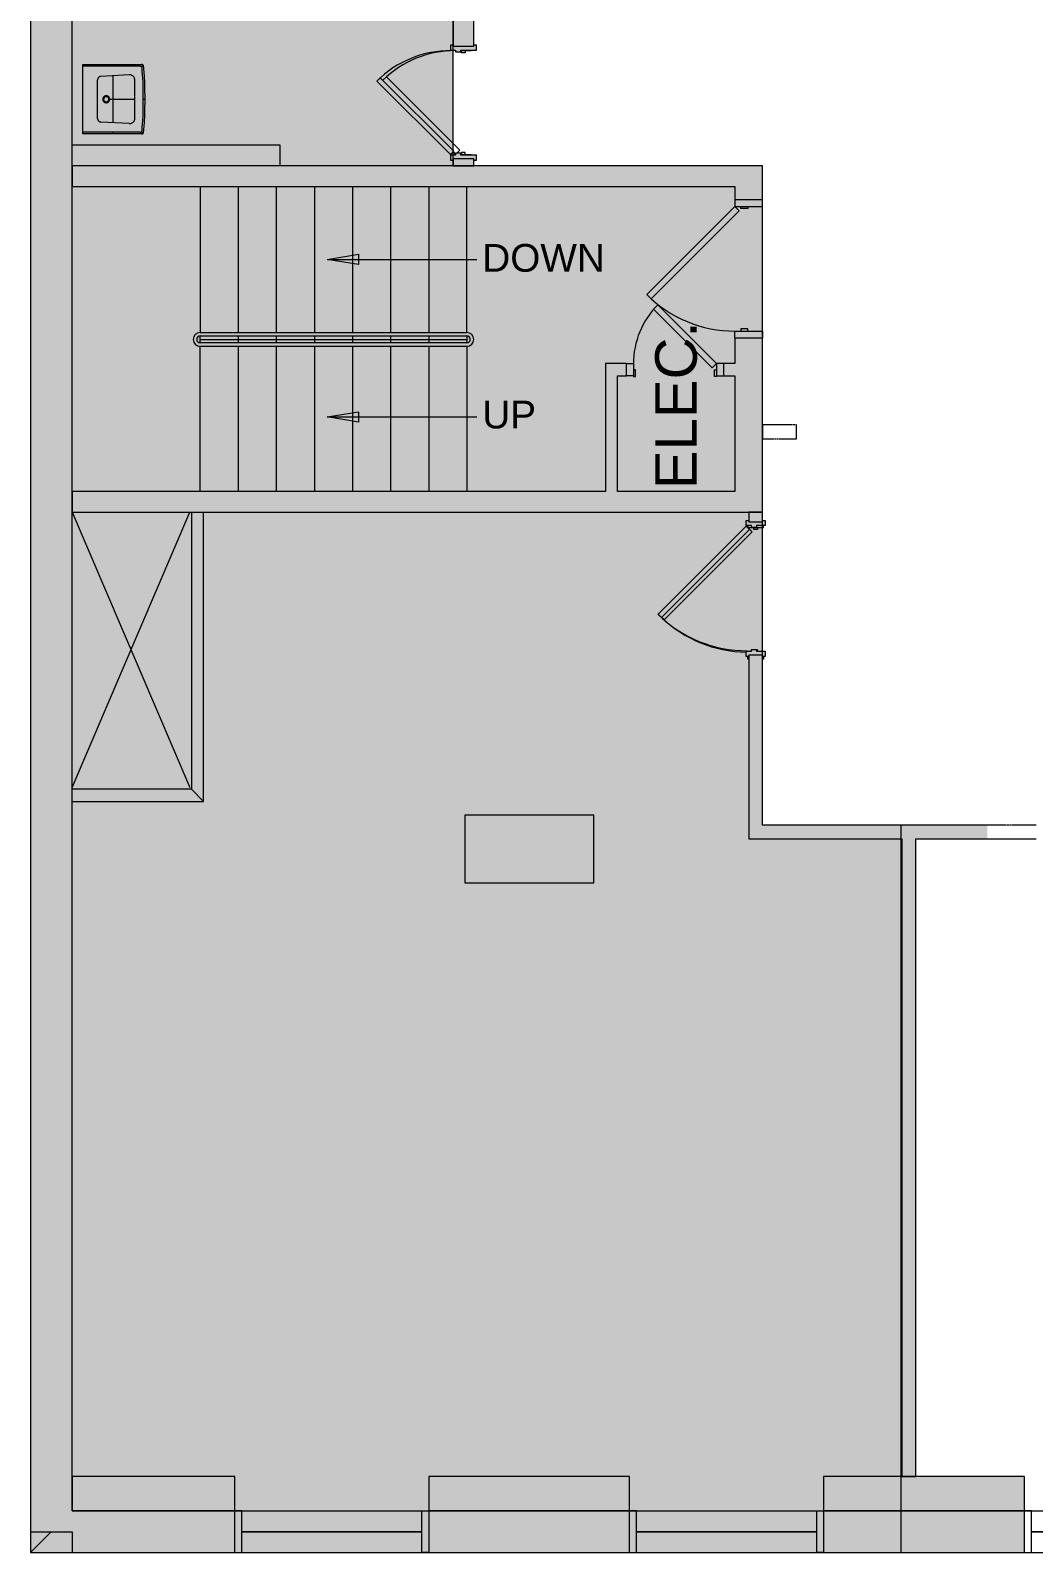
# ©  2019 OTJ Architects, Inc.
# Model space of a CAD drawing. Header units: inches. Extents: x 624 to 3032, y -334 to 1354.
# Drawn here: x 1495.3 to 1784.9, y 72 to 511.3 of the extents above; entities that cross this region are included whole.
import ezdxf

# ---------------------------------------------------------------- set-up
doc = ezdxf.new("R2010")
doc.units = ezdxf.units.IN
doc.header["$MEASUREMENT"] = 0
doc.linetypes.add('Demolished', pattern=[0.1875, 0.125, -0.0625])
for name, color, linetype, lineweight in [('1600 K ST 6th Floor-Clean-REVISED_dwg', 8, 'Continuous', 9), ('A-Anno-Bldg', 7, 'Continuous', 9), ('A-COLS', 52, 'Continuous', 13), ('A-DETL', 90, 'Continuous', 9), ('A-DETL-GENF', 92, 'Continuous', 9), ('A-DOOR', 31, 'Continuous', 13), ('A-Door-Exst', 7, 'Continuous', 9), ('A-Glaz-Exst', 7, 'Continuous', 9), ('A-WALL', 113, 'Continuous', 13), ('A-Wall-Exst', 7, 'Continuous', 9), ('A-WALL-PATT', 111, 'Continuous', 13), ('I-WALL', 2, 'Continuous', 13), ('XAR$0$AFLEV', 7, 'Continuous', 9), ('XAR$0$AFLST', 7, 'Continuous', 9), ('XAR$0$AWA', 7, 'Continuous', 9), ('XAR$0$PFI', 7, 'Continuous', 9)]:
    doc.layers.add(name, color=color, linetype=linetype, lineweight=lineweight)
doc.styles.add('Swis721 Lt BT', font='swissl.ttf', dxfattribs={"height": 12})
doc.styles.add('Swis721 Lt BT_1', font='swissl.ttf', dxfattribs={"height": 8})

# ---------------------------------------------------------------- blocks, each defined once
blk = doc.blocks.new('Walls 1 - Walls 1-7029748-Level XX  DEMOLITION')
at = {"layer": 'A-WALL', "lineweight": 9}
h = blk.add_hatch(color=7, dxfattribs=at)
h.paths.add_polyline_path([(12, 372.3), (211.4, 372.3), (211.4, 422.55), (203.4, 422.55), (203.4, 415.17), (200.09, 415.17), (200.09, 411.67), (203.4, 411.67), (203.4, 378.3), (169.5, 378.3), (169.5, 411.67), (172.09, 411.67), (172.09, 415.17), (166, 415.17), (166, 378.3), (12, 378.3)], flags=0)
h.paths.add_polyline_path([(203.4, 462.55), (211.4, 462.55), (211.4, 472.3), (12, 472.3), (12, 466.3), (203.4, 466.3)], flags=0)
h.paths.add_polyline_path([(122, 520.87), (122, 537.12), (114.5, 537.12), (114.5, 642.5), (203, 642.5), (203, 650.5), (114.5, 650.5), (114.5, 754.28), (166, 754.28), (166, 771.47), (126.5, 771.47), (126.5, 793), (134.03, 793), (134.03, 799), (126.5, 799), (126.5, 809.22), (120.5, 809.22), (120.5, 771.47), (104, 771.47), (104, 754.28), (108.5, 754.28), (108.5, 660.11), (12, 660.11), (12, 656.22), (108.5, 656.22), (108.5, 632.62), (12, 632.62), (12, 628.62), (108.5, 628.62), (108.5, 537.12), (103.5, 537.12), (103.5, 520.87), (114.5, 520.87)], flags=0)
h.paths.add_polyline_path([(211, 612.5), (211, 680.5), (203, 642.5)], flags=0)
h.paths.add_polyline_path([(286.1, 902.85), (286.1, 903.1), (289.6, 907.1), (285.75, 907.1), (286.08, 903.1), (285.75, 903.1), (285.75, 902.85)], flags=0)
h.paths.add_polyline_path([(173.99, 903.1), (203.4, 903.1), (203.4, 907.1), (173.5, 907.1), (173.5, 939.5), (203.4, 939.5), (203.4, 938.21), (209.4, 938.21), (209.4, 945.5), (144, 945.5), (144, 939.5), (169.5, 939.5), (169.5, 903.1), (173.5, 903.1)], flags=0)
h.paths.add_polyline_path([(209.4, 907.1), (209.4, 908.21), (203.4, 908.21), (203.4, 907.1)], flags=0)
h.paths.add_polyline_path([(114, 939.5), (114, 945.5), (74.5, 945.5), (74.5, 974.75), (12, 974.75), (12, 970.75), (70.5, 970.75), (70.5, 945.5), (12, 945.5), (12, 939.5), (53.76, 939.5)], flags=0)
at = {"layer": 'A-WALL', "color": 8, "lineweight": 20}
for p, q in [((211.4, 472.3), (12, 472.3)), ((12, 472.3), (12, 466.3)), ((211.4, 462.55), (211.4, 472.3)), ((12, 466.3), (203.4, 466.3)), ((203.4, 466.3), (203.4, 462.55)), ((203.4, 462.55), (211.4, 462.55)), ((211.4, 422.55), (203.4, 422.55)), ((203.4, 422.55), (203.4, 415.17)), ((211.4, 395.82), (211.4, 422.55)), ((172.09, 415.17), (166, 415.17)), ((166, 415.17), (166, 378.3)), ((172.09, 411.67), (172.09, 415.17)), ((203.4, 415.17), (200.09, 415.17)), ((200.09, 415.17), (200.09, 411.67)), ((169.5, 378.3), (169.5, 411.67)), ((169.5, 411.67), (172.09, 411.67)), ((200.09, 411.67), (203.4, 411.67)), ((203.4, 411.67), (203.4, 395.5)), ((203.4, 395.5), (203.4, 378.3)), ((211.4, 372.3), (211.4, 395.82)), ((166, 378.3), (12, 378.3)), ((12, 378.3), (12, 372.3)), ((203.4, 378.3), (169.5, 378.3)), ((12, 372.3), (211.4, 372.3))]:
    blk.add_line(p, q, dxfattribs=at)
blk = doc.blocks.new('Door - Single - Solid Door 2_ 6_-7558710-Level XX  DEMOLITION')
at = {"layer": 'A-DOOR'}
h = blk.add_hatch(color=250, dxfattribs=at)
h.paths.add_polyline_path([(-12.63, -2.91), (-12.63, -3.66), (-11.13, -3.66), (-11.13, 0.84), (-10.63, 0.84), (-10.63, 2.34), (-11.13, 2.34), (-11.13, 3.84), (-12.63, 3.84), (-12.63, 3.09), (-12.26, 3.09), (-12.26, -2.91)], flags=0)
h.paths.add_polyline_path([(18.62, 2.34), (18.62, 0.84), (19.12, 0.84), (19.12, -3.66), (20.62, -3.66), (20.62, -2.91), (20.24, -2.91), (20.24, 3.09), (20.62, 3.09), (20.62, 3.84), (19.12, 3.84), (19.12, 2.34)], flags=0)
at = {"layer": 'A-DOOR', "color": 8, "lineweight": 20}
for p, q in [((-11.01, 3.84), (10.21, 25.05)), ((11.18, 24.08), (-10.03, 2.87)), ((10.21, 25.05), (11.18, 24.08)), ((-12.63, 3.84), (-12.63, 3.09)), ((-11.13, 3.84), (-12.63, 3.84)), ((-11.13, 2.34), (-11.13, 3.84)), ((-10.63, 2.34), (-11.13, 2.34)), ((-11.13, -3.66), (-11.13, 0.84)), ((-11.13, 0.84), (-10.63, 0.84)), ((-10.03, 2.87), (-11.01, 3.84)), ((-10.63, 0.84), (-10.63, 2.34)), ((19.12, 2.34), (18.62, 2.34)), ((18.62, 2.34), (18.62, 0.84)), ((18.62, 0.84), (19.12, 0.84)), ((20.62, 3.84), (19.12, 3.84)), ((19.12, 3.84), (19.12, 2.34)), ((19.12, 0.84), (19.12, -3.66)), ((20.62, 3.09), (20.62, 3.84)), ((-12.63, -2.91), (-12.63, -3.66)), ((-12.63, -3.66), (-11.13, -3.66)), ((19.12, -3.66), (20.62, -3.66)), ((20.62, -3.66), (20.62, -2.91))]:
    blk.add_line(p, q, dxfattribs=at)
at = {"layer": 'A-DOOR', "lineweight": 9}
blk.add_arc((-11.01, 3.84), 30, 359.5, 45, dxfattribs=at)
blk = doc.blocks.new('existing columns - existing columns-7228682-Level XX  DEMOLITION')
at = {"layer": 'A-COLS', "lineweight": 9}
h = blk.add_hatch(color=7, dxfattribs=at)
h.paths.add_polyline_path([(359.5, 264.85), (384.5, 264.85), (384.5, 284.85), (359.5, 284.85), (359.5, 267.05)], flags=0)
h.paths.add_polyline_path([(605.9, 265.1), (614.75, 265.1), (614.75, 284.6), (585.25, 284.6), (585.25, 265.1), (601.9, 265.1)], flags=0)
h.paths.add_polyline_path([(1273.33, 265.1), (1296.58, 265.1), (1296.58, 284.6), (1273.33, 284.6)], flags=0)
h.paths.add_polyline_path([(162.62, 265.35), (162.62, 284.85), (125.37, 284.85), (125.37, 265.35)], flags=0)
h.paths.add_polyline_path([(835.9, 265.6), (841.58, 265.6), (841.58, 284.1), (816.33, 284.1), (816.33, 265.6), (831.9, 265.6)], flags=0)
h.paths.add_polyline_path([(1043.14, 265.6), (1070.77, 265.6), (1070.77, 284.1), (1043.14, 284.1)], flags=0)
h.paths.add_polyline_path([(1274.69, 517.56), (1297.94, 517.56), (1297.94, 540.06), (1274.69, 540.06)], flags=0)
h.paths.add_polyline_path([(1070.77, 518.87), (1070.77, 538.75), (1043.14, 538.75), (1043.14, 518.87)], flags=0)
h.paths.add_polyline_path([(841.58, 520.1), (841.58, 538.22), (838.08, 534.72), (838.08, 538.22), (816.33, 538.22), (816.33, 520.1), (838.08, 520.1)], flags=0)
h.paths.add_polyline_path([(604.17, 520.1), (615, 520.1), (615, 539.97), (585, 539.97), (585, 520.1)], flags=0)
h.paths.add_polyline_path([(365.37, 522.37), (396.25, 522.37), (396.25, 540.6), (365.37, 540.6), (365.37, 524.1)], flags=0)
h.paths.add_polyline_path([(369, 759.02), (395, 759.02), (395, 770.52), (369, 770.52)], flags=0)
at = {"layer": 'A-COLS', "color": 8, "lineweight": 20}
for p, q in [((162.62, 284.85), (125.37, 284.85)), ((125.37, 284.85), (125.37, 265.35)), ((162.62, 265.35), (162.62, 284.85)), ((125.37, 265.35), (162.62, 265.35))]:
    blk.add_line(p, q, dxfattribs=at)
blk = doc.blocks.new('perimeter columns - perimeter columns-7228800-Level XX  DEMOLITION')
at = {"layer": 'A-COLS', "lineweight": 9}
h = blk.add_hatch(color=7, dxfattribs=at)
h.paths.add_polyline_path([(12, 84), (59, 84), (59, 94), (12, 94)], flags=0)
h.paths.add_polyline_path([(173, 84), (173, 94), (115, 94), (115, 84)], flags=0)
h.paths.add_polyline_path([(229, 84), (287, 84), (287, 94), (229, 94)], flags=0)
h.paths.add_polyline_path([(457, 84), (515, 84), (515, 94), (457, 94)], flags=0)
h.paths.add_polyline_path([(343, 84), (401, 84), (401, 94), (343, 94)], flags=0)
h.paths.add_polyline_path([(819.95, 84), (838.95, 84), (838.95, 94), (819.95, 94)], flags=0)
h.paths.add_polyline_path([(685, 84), (743.95, 84), (743.95, 94), (685, 94)], flags=0)
h.paths.add_polyline_path([(605.9, 84), (629, 84), (629, 94), (571, 94), (571, 84), (601.9, 84)], flags=0)
h.paths.add_polyline_path([(1079.95, 84), (1079.95, 94), (1056.95, 94), (1056.95, 84)], flags=0)
h.paths.add_polyline_path([(1159.95, 84), (1184.95, 84), (1184.95, 94), (1159.95, 94)], flags=0)
h.paths.add_polyline_path([(931.95, 84), (953.95, 84), (953.95, 94), (931.95, 94)], flags=0)
h.paths.add_polyline_path([(1390.51, 84), (1421.51, 84), (1426.24, 85.3), (1422.09, 94), (1390.51, 94)], flags=0)
h.paths.add_polyline_path([(1287.95, 84), (1305.95, 84), (1305.95, 94), (1287.95, 94)], flags=0)
h.paths.add_polyline_path([(1523.01, 178.61), (1524.2, 182.34), (1524.2, 206.47), (1515.95, 206.47), (1515.95, 182.29), (1519.44, 180.47)], flags=0)
h.paths.add_polyline_path([(1524.2, 318.22), (1524.2, 348.22), (1515.95, 348.22), (1515.95, 318.22)], flags=0)
h.paths.add_polyline_path([(1524.2, 436.04), (1524.2, 456.04), (1515.95, 456.04), (1515.95, 436.04)], flags=0)
h.paths.add_polyline_path([(1524.2, 551.04), (1524.2, 569.54), (1515.95, 569.54), (1515.95, 551.04)], flags=0)
h.paths.add_polyline_path([(1515.95, 680.5), (1524.2, 680.5), (1524.2, 704.5), (1515.95, 704.5)], flags=0)
h.paths.add_polyline_path([(547.9, 696.5), (574.9, 696.5), (574.9, 704.5), (560.9, 704.5), (560.9, 769.75), (547.9, 769.75), (547.9, 710.5)], flags=0)
h.paths.add_polyline_path([(815.2, 696.5), (833.7, 696.5), (833.7, 704.5), (815.2, 704.5)], flags=0)
h.paths.add_polyline_path([(952.2, 696.5), (952.2, 704.5), (932.2, 704.5), (932.2, 696.5)], flags=0)
h.paths.add_polyline_path([(739.8, 696.5), (739.8, 704.5), (722.81, 704.5), (722.81, 696.5)], flags=0)
h.paths.add_polyline_path([(1301.45, 696.5), (1301.45, 704.5), (1270.45, 704.5), (1270.45, 696.5), (1297.94, 696.5)], flags=0)
h.paths.add_polyline_path([(1182.95, 696.5), (1182.95, 704.5), (1159.7, 704.5), (1159.7, 696.5)], flags=0)
h.paths.add_polyline_path([(1385.45, 696.5), (1410.45, 696.5), (1410.45, 704.5), (1385.45, 704.5)], flags=0)
h.paths.add_polyline_path([(1075.7, 696.5), (1075.7, 704.5), (1049.7, 704.5), (1049.7, 696.5)], flags=0)
at = {"layer": 'A-COLS', "color": 8, "lineweight": 20}
for p, q in [((12, 94), (12, 84)), ((59, 94), (12, 94)), ((59, 84), (59, 94)), ((115, 94), (115, 84)), ((173, 94), (115, 94)), ((173, 84), (173, 94)), ((229, 94), (229, 84)), ((287, 94), (229, 94)), ((287, 84), (287, 94)), ((12, 84), (59, 84)), ((115, 84), (173, 84)), ((229, 84), (287, 84))]:
    blk.add_line(p, q, dxfattribs=at)
blk = doc.blocks.new('Door - Single - Solid Door-V1-Level XX  DEMOLITION')
at = {"layer": 'A-DOOR'}
h = blk.add_hatch(color=250, dxfattribs=at)
h.paths.add_polyline_path([(23.62, -2.34), (23.62, -2.09), (23.24, -2.09), (23.24, 1.91), (23.62, 1.91), (23.62, 2.66), (22.12, 2.66), (22.12, 0.16), (21.62, 0.16), (21.62, -1.34), (22.12, -1.34), (22.12, -2.84), (23.62, -2.84)], flags=0)
h.paths.add_polyline_path([(-13.63, 0.16), (-14.13, 0.16), (-14.13, 2.66), (-15.63, 2.66), (-15.63, 1.91), (-15.26, 1.91), (-15.26, -2.09), (-15.63, -2.09), (-15.63, -2.84), (-14.13, -2.84), (-14.13, -1.34), (-13.63, -1.34)], flags=0)
at = {"layer": 'A-DOOR', "color": 8, "lineweight": 20}
for p, q in [((-15.63, 2.66), (-14.13, 2.66)), ((-15.63, 1.91), (-15.63, 2.66)), ((-14.13, 2.66), (-14.13, 0.16)), ((-14.13, 0.16), (-13.63, 0.16)), ((-13.63, 0.16), (-13.63, -1.34)), ((21.62, 0.16), (22.12, 0.16)), ((21.62, -1.34), (21.62, 0.16)), ((22.12, 2.66), (23.62, 2.66)), ((22.12, 0.16), (22.12, 2.66)), ((23.62, 2.66), (23.62, 1.91)), ((-15.63, -2.84), (-15.63, -2.09)), ((-14.13, -2.84), (-15.63, -2.84)), ((-14.13, -1.34), (-14.13, -2.84)), ((-13.63, -1.34), (-14.13, -1.34)), ((-13.03, -1.87), (-14.01, -2.84)), ((-14.01, -2.84), (11.45, -28.29)), ((12.42, -27.32), (-13.03, -1.87)), ((22.12, -1.34), (21.62, -1.34)), ((22.12, -2.84), (22.12, -1.34)), ((23.62, -2.84), (22.12, -2.84)), ((23.62, -2.09), (23.62, -2.84)), ((11.45, -28.29), (12.42, -27.32))]:
    blk.add_line(p, q, dxfattribs=at)
at = {"layer": 'A-DOOR', "lineweight": 9}
blk.add_arc((-14.01, -2.84), 36, 315, 0.5, dxfattribs=at)
blk = doc.blocks.new('1600 K ST 6th Floor-Clean-REVISED_dwg-7023626-Level XX  DEMOLITION')
at = {"lineweight": 9}
for points in [[(94.68, 443.74), (85.68, 445.24), (94.68, 446.74)], [(94.68, 398.3), (85.68, 399.8), (94.68, 401.3)], [(35.9, 288.8), (50, 288.8), (50, 372.3), (46.5, 372.3), (46.5, 292.3), (12, 292.3), (12, 288.8)]]:
    blk.add_hatch(color=256, dxfattribs=at).paths.add_polyline_path(points, flags=0)
for p, q in [((85.68, 445.24), (94.68, 446.74)), ((85.68, 445.24), (128.84, 445.24)), ((94.68, 443.74), (85.68, 445.24)), ((94.68, 446.74), (94.68, 443.74)), ((85.68, 399.8), (94.68, 401.3)), ((94.68, 401.3), (94.68, 398.3)), ((85.68, 399.8), (128.84, 399.8)), ((94.68, 398.3), (85.68, 399.8))]:
    blk.add_line(p, q, dxfattribs=at)
at = {"layer": 'A-Door-Exst'}
for p, q in [((124.25, 505.53), (127.25, 505.53)), ((127.25, 505.53), (127.25, 505.64)), ((122, 476.27), (122.75, 475.53)), ((124.25, 475.53), (127.25, 475.53)), ((127.25, 475.53), (127.25, 475.39)), ((211.4, 460.55), (211.4, 462.55)), ((211.4, 424.55), (211.4, 422.55)), ((174.09, 411.67), (172.09, 411.67)), ((198.09, 411.67), (200.09, 411.67)), ((207.1, 367.85), (207.15, 367.9)), ((211.65, 367.9), (211.65, 368.42))]:
    blk.add_line(p, q, dxfattribs=at)
at = {"layer": 'A-Door-Exst', "flags": 128}
for points in [[(125.5, 505.53), (125.5, 504.9), (124.5, 504.9), (124.5, 505.53)], [(125.5, 475.53), (125.5, 476.15), (124.5, 476.15), (124.5, 475.53)], [(203.4, 460.55), (204.64, 459.31), (179.18, 433.86), (177.94, 435.09)], [(207.15, 460.55), (207.15, 459.92), (205.15, 459.92), (205.15, 460.55)], [(198.09, 415.17), (196.86, 413.94), (179.88, 430.91), (181.12, 432.15)], [(207.15, 424.55), (207.15, 425.17), (205.15, 425.17), (205.15, 424.55)], [(174.09, 411.42), (174.72, 411.42), (174.72, 413.42), (174.09, 413.42)], [(198.09, 411.42), (197.47, 411.42), (197.47, 413.42), (198.09, 413.42)], [(209.9, 367.9), (209.9, 367.27), (208.9, 367.27), (208.9, 367.9)]]:
    blk.add_lwpolyline(points, close=True, dxfattribs=at)
for points in [[(123.12, 475.89), (123.99, 476.77), (102.77, 497.98), (101.75, 496.96)], [(203.4, 462.55), (203.4, 460.55), (211.4, 460.55)], [(203.4, 422.55), (203.4, 424.55), (211.4, 424.55)], [(172.09, 415.17), (174.09, 415.17), (174.09, 411.67)], [(200.09, 415.17), (198.09, 415.17), (198.09, 411.67)], [(207.15, 367.9), (208.39, 366.66), (182.93, 341.2), (182.21, 341.92)], [(207.15, 368.42), (207.15, 367.9), (211.65, 367.9)], [(207.4, 329.9), (207.15, 329.9), (207.15, 330.67)], [(209.9, 332.17), (209.9, 332.52), (209.65, 332.52)], [(211.65, 330.67), (211.65, 329.9), (211.4, 329.9)]]:
    blk.add_lwpolyline(points, dxfattribs=at)
at = {"layer": 'A-Door-Exst'}
for centre, radius, start, end in [((122.75, 475.53), 30, 90, 134.4106), ((203.4, 460.55), 36, 225, 270), ((198.09, 415.17), 24, 135, 180), ((207.15, 367.9), 36, 226.1741, 269.2019)]:
    blk.add_arc(centre, radius, start, end, dxfattribs=at)
at = {"layer": 'A-Glaz-Exst'}
for p, q in [((61, 84), (59, 84)), ((59, 84), (115, 84)), ((113, 84), (115, 84)), ((175, 84), (173, 84)), ((173, 84), (229, 84)), ((227, 84), (229, 84)), ((289, 84), (287, 84)), ((287, 84), (343, 84)), ((59, 72), (115, 72)), ((173, 72), (229, 72)), ((287, 72), (343, 72))]:
    blk.add_line(p, q, dxfattribs=at)
at = {"layer": 'A-Glaz-Exst', "flags": 128}
for points in [[(59, 72), (61, 72), (61, 84)], [(115, 72), (113, 72), (113, 84)], [(173, 72), (175, 72), (175, 84)], [(229, 72), (227, 72), (227, 84)], [(287, 72), (289, 72), (289, 84)], [(61, 78), (61, 78), (113, 78), (113, 78), (61, 78), (61, 78), (113, 78)], [(175, 78), (175, 78), (227, 78)], [(227, 78), (175, 78), (175, 78), (227, 78)], [(341, 78), (341, 78), (289, 78), (289, 78), (341, 78), (341, 78), (289, 78)]]:
    blk.add_lwpolyline(points, dxfattribs=at)
at = {"layer": 'A-Wall-Exst'}
for p, q in [((50, 288.8), (50, 372.3)), ((12, 288.8), (50, 288.8))]:
    blk.add_line(p, q, dxfattribs=at)
at = {"layer": 'A-Wall-Exst', "flags": 128}
for points in [[(46.5, 372.3), (46.5, 292.3), (12, 292.3)], [(0, 78), (0, 72), (12, 72)]]:
    blk.add_lwpolyline(points, dxfattribs=at)
at = {"layer": 'A-WALL-PATT', "color": 7, "lineweight": 9, "flags": 128}
for points in [[(50, 288.8), (46.5, 292.3)], [(6, 78), (0, 72)]]:
    blk.add_lwpolyline(points, close=True, dxfattribs=at)
at = {"layer": 'XAR$0$AFLEV'}
for p, q in [((12, 292.8), (46, 372.3)), ((12, 372.3), (46, 292.8))]:
    blk.add_line(p, q, dxfattribs=at)
at = {"layer": 'XAR$0$AFLST'}
for p, q in [((59.99, 466.05), (59.99, 424.17)), ((70.99, 466.05), (70.99, 424.17)), ((81.99, 466.05), (81.99, 424.17)), ((92.99, 466.05), (92.99, 424.17)), ((103.99, 466.05), (103.99, 424.17)), ((114.99, 466.05), (114.99, 424.17)), ((48.99, 422.17), (125.99, 422.17)), ((59.99, 423.17), (59.99, 421.17)), ((70.99, 423.17), (70.99, 421.17)), ((81.99, 423.17), (81.99, 421.17)), ((92.99, 423.17), (92.99, 421.17)), ((103.99, 423.17), (103.99, 421.17)), ((114.99, 423.17), (114.99, 421.17)), ((59.99, 420.17), (59.99, 378.3)), ((70.99, 420.17), (70.99, 378.3)), ((81.99, 420.17), (81.99, 378.3)), ((92.99, 420.17), (92.99, 378.3)), ((103.99, 420.17), (103.99, 378.3)), ((114.99, 420.17), (114.99, 378.3))]:
    blk.add_line(p, q, dxfattribs=at)
at = {"layer": 'XAR$0$AFLST', "flags": 128}
for points in [[(48.99, 466.05), (48.99, 424.17), (125.99, 424.17), (125.99, 466.3)], [(48.99, 378.3), (48.99, 420.17), (125.99, 420.17), (125.99, 378.3)]]:
    blk.add_lwpolyline(points, dxfattribs=at)
blk.add_lwpolyline([(125.99, 421.17), (48.99, 421.17), (48.99, 423.17), (125.99, 423.17)], close=True, dxfattribs=at)
at = {"layer": 'XAR$0$AFLST'}
for centre, radius, start, end in [((48.99, 422.17), 2, 90, 270), ((48.99, 422.17), 1, 90, 270), ((125.99, 422.17), 2, 270, 90), ((125.99, 422.17), 1, 270, 90)]:
    blk.add_arc(centre, radius, start, end, dxfattribs=at)
at = {"layer": 'XAR$0$AWA', "flags": 128}
blk.add_lwpolyline([(12, 478.3), (72, 478.3), (72, 472.3)], dxfattribs=at)
at = {"layer": 'XAR$0$PFI'}
for p, q in [((31.72, 500.99), (15.13, 500.99)), ((23.9, 500.99), (23.9, 501.49)), ((32.51, 501.36), (32.05, 500.86)), ((19.38, 485.91), (19.38, 497.08)), ((28.54, 498.53), (20.32, 498.07)), ((23.9, 484.71), (23.9, 498.27)), ((30.13, 485.95), (30.13, 497.03)), ((32.59, 491.49), (32.59, 494.51)), ((22.88, 491.49), (30.13, 491.49)), ((28.54, 484.46), (20.32, 484.91)), ((23.9, 481.49), (23.9, 481.99)), ((32.51, 481.62), (32.05, 482.12))]:
    blk.add_line(p, q, dxfattribs=at)
at = {"layer": 'XAR$0$PFI', "flags": 128}
for points in [[(31.72, 481.99), (15.13, 481.99), (15.13, 500.99), (15.13, 501.49), (32.17, 501.49)], [(33.07, 488.31), (33.08, 491.49), (33.07, 494.68)], [(32.58, 488.47), (32.58, 491.49), (33.13, 491.49)], [(32.17, 481.49), (15.13, 481.49), (15.13, 481.99)]]:
    blk.add_lwpolyline(points, dxfattribs=at)
at = {"layer": 'XAR$0$PFI'}
for centre, radius, start, end in [((31.72, 500.42), 0.578, 75.8672, 90.0001), ((31.78, 500.67), 0.312, 56.5938, 75.8668), ((31.52, 500.28), 0.781, 47.6012, 56.5939), ((31.52, 500.28), 0.781, 38.609, 47.6017), ((32.17, 500.92), 0.578, 75.9109, 90), ((32.24, 501.17), 0.312, 56.68, 75.9106), ((31.98, 500.78), 0.783, 47.7325, 56.6803), ((31.98, 500.78), 0.783, 38.785, 47.7328), ((32.35, 501.08), 0.312, 19.5539, 38.7846), ((32.09, 500.99), 0.578, 5.4652, 19.5543), ((-97.64, 488.57), 130.9, 3.6433, 5.465), ((20.53, 497.08), 1.15, 165.5301, 180), ((20.02, 497.21), 0.631, 145.9309, 165.5297), ((20.78, 496.7), 1.54, 136.59, 145.9312), ((20.78, 496.7), 1.54, 127.2488, 136.59), ((20.23, 497.42), 0.631, 107.6497, 127.2485), ((20.38, 496.92), 1.15, 93.18, 107.6499), ((28.64, 496.76), 1.77, 81.5323, 93.1799), ((28.77, 497.66), 0.86, 64.7819, 81.5323), ((27.69, 495.36), 3.41, 58.2375, 64.7819), ((28.92, 497.34), 1.08, 46.5898, 58.2374), ((28.92, 497.34), 1.08, 34.9424, 46.59), ((27.01, 496.01), 3.41, 28.3981, 34.9424), ((29.25, 497.22), 0.86, 11.6475, 28.3979), ((28.35, 497.03), 1.77, 359.9999, 11.6475), ((31.89, 500.57), 0.312, 19.3356, 38.6086), ((31.64, 500.49), 0.578, 5.2026, 19.3356), ((-97.63, 488.72), 130.38, 3.4685, 5.2027), ((-4.08, 494.39), 36.66, 0.1978, 3.4685), ((-3.95, 494.54), 37.02, 0.2176, 3.6434), ((21.88, 491.49), 1, 140.0001, 150.0001), ((21.88, 491.49), 1, 130, 140), ((21.88, 491.49), 1, 119.9999, 129.9999), ((21.88, 491.49), 0.75, 130, 140), ((21.88, 491.49), 1, 110.0002, 120.0002), ((21.88, 491.49), 0.75, 120, 130), ((21.88, 491.49), 0.75, 109.9998, 119.9998), ((21.88, 491.49), 1, 99.9999, 110), ((21.88, 491.49), 0.75, 100.0003, 110.0003), ((21.88, 491.49), 1, 89.9999, 99.9999), ((21.88, 491.49), 0.75, 89.9999, 99.9999), ((21.88, 491.49), 1, 80.0001, 90.0001), ((21.88, 491.49), 0.75, 80.0001, 90.0001), ((21.88, 491.49), 0.75, 69.9997, 79.9997), ((21.88, 491.49), 1, 70, 80.0001), ((21.88, 491.49), 0.75, 60.0002, 70.0002), ((21.88, 491.49), 1, 59.9998, 69.9998), ((21.88, 491.49), 0.75, 50, 60), ((21.88, 491.49), 0.75, 40, 50), ((21.88, 491.49), 1, 50.0001, 60.0001), ((21.88, 491.49), 1, 40, 50), ((21.88, 491.49), 1, 29.9999, 39.9999), ((21.88, 491.49), 1, 170.0001, 180.0001), ((21.88, 491.49), 1, 179.9999, 189.9999), ((21.88, 491.49), 1, 160, 170.0001), ((21.88, 491.49), 1, 189.9999, 200), ((21.88, 491.49), 1, 149.9998, 159.9998), ((21.88, 491.49), 1, 200.0002, 210.0002), ((21.88, 491.49), 1, 209.9999, 219.9999), ((21.88, 491.49), 1, 220, 230), ((21.88, 491.49), 0.75, 170.0001, 180.0001), ((21.88, 491.49), 0.75, 179.9999, 189.9999), ((21.88, 491.49), 0.75, 159.9997, 169.9997), ((21.88, 491.49), 0.75, 190.0003, 200.0003), ((21.88, 491.49), 0.75, 150.0002, 160.0002), ((21.88, 491.49), 0.75, 199.9998, 209.9998), ((21.88, 491.49), 0.75, 140, 150), ((21.88, 491.49), 0.75, 210, 220), ((21.88, 491.49), 1, 230.0001, 240.0001), ((21.88, 491.49), 0.75, 220, 230), ((21.88, 491.49), 1, 239.9998, 249.9998), ((21.88, 491.49), 0.75, 230, 240), ((21.88, 491.49), 0.75, 240.0002, 250.0002), ((21.88, 491.49), 1, 250, 260.0001), ((21.88, 491.49), 0.75, 249.9997, 259.9997), ((21.88, 491.49), 1, 260.0001, 270.0001), ((21.88, 491.49), 0.75, 260.0001, 270.0001), ((21.88, 491.49), 0.75, 269.9999, 279.9999), ((21.88, 491.49), 1, 269.9999, 279.9999), ((21.88, 491.49), 0.75, 280.0003, 290.0003), ((21.88, 491.49), 1, 279.9999, 290), ((21.88, 491.49), 0.75, 289.9998, 299.9998), ((21.88, 491.49), 1, 290.0002, 300.0002), ((21.88, 491.49), 0.75, 300, 310), ((21.88, 491.49), 0.75, 310, 320), ((21.88, 491.49), 1, 299.9999, 309.9999), ((21.88, 491.49), 0.75, 30, 40), ((21.88, 491.49), 0.75, 320, 330), ((21.88, 491.49), 1, 310, 320), ((21.88, 491.49), 0.75, 19.9998, 29.9998), ((21.88, 491.49), 0.75, 330.0002, 340.0002), ((21.88, 491.49), 0.75, 10.0003, 20.0003), ((21.88, 491.49), 0.75, 339.9997, 349.9997), ((21.88, 491.49), 0.75, 359.9999, 9.9999), ((21.88, 491.49), 0.75, 350.0001, 0.0001), ((21.88, 491.49), 1, 320.0001, 330.0001), ((21.88, 491.49), 1, 20.0002, 30.0002), ((21.88, 491.49), 1, 329.9998, 339.9998), ((21.88, 491.49), 1, 9.9999, 20), ((21.88, 491.49), 1, 340, 350.0001), ((21.88, 491.49), 1, 359.9999, 9.9999), ((21.88, 491.49), 1, 350.0001, 0.0001), ((-4.08, 488.6), 36.66, 356.5315, 359.8022), ((-3.95, 488.45), 37.02, 356.3566, 359.7824), ((20.53, 485.91), 1.15, 180, 194.4699), ((20.02, 485.78), 0.631, 194.4703, 214.0691), ((20.78, 486.29), 1.54, 214.0688, 223.41), ((20.78, 486.29), 1.54, 223.41, 232.7512), ((20.23, 485.57), 0.631, 232.7515, 252.3503), ((20.38, 486.06), 1.15, 252.3501, 266.82), ((28.64, 486.23), 1.77, 266.8201, 278.4677), ((28.77, 485.32), 0.86, 278.4677, 295.2181), ((27.69, 487.63), 3.41, 295.2181, 301.7625), ((28.92, 485.65), 1.08, 301.7626, 313.4102), ((28.92, 485.65), 1.08, 313.41, 325.0576), ((27.01, 486.98), 3.41, 325.0576, 331.6019), ((29.25, 485.77), 0.86, 331.6021, 348.3525), ((28.35, 485.95), 1.77, 348.3525, 0.0001), ((-97.63, 494.27), 130.38, 354.7973, 356.5315), ((-97.64, 494.41), 130.9, 354.535, 356.3567), ((31.72, 482.57), 0.578, 269.9999, 284.1328), ((31.78, 482.31), 0.312, 284.1332, 303.4062), ((31.52, 482.7), 0.781, 303.4061, 312.3988), ((31.52, 482.7), 0.781, 312.3983, 321.391), ((31.89, 482.41), 0.312, 321.3914, 340.6644), ((32.17, 482.07), 0.578, 270, 284.0891), ((31.64, 482.5), 0.578, 340.6644, 354.7974), ((32.24, 481.81), 0.312, 284.0894, 303.32), ((31.98, 482.21), 0.783, 303.3197, 312.2675), ((31.98, 482.21), 0.783, 312.2672, 321.215), ((32.35, 481.91), 0.312, 321.2154, 340.4461), ((32.09, 482), 0.578, 340.4457, 354.5348)]:
    blk.add_arc(centre, radius, start, end, dxfattribs=at)
at = {"lineweight": 9, "char_height": 8, "attachment_point": 1, "line_spacing_factor": 1.005062, "style": 'Swis721 Lt BT_1'}
for s, insert, width in [('DOWN', (130.46, 449.7), 40.3192), ('UP', (130.46, 404.47), 17.4244)]:
    blk.add_mtext(s, dxfattribs=dict(at, insert=insert, width=width))
at = {"layer": 'A-Anno-Bldg', "insert": (180.37, 403.14), "char_height": 12, "width": 54.0985, "attachment_point": 2, "rotation": 90, "line_spacing_factor": 1.005062, "style": 'Swis721 Lt BT'}
blk.add_mtext('ELEC.', dxfattribs=at)

msp = doc.modelspace()

# ---------------------------------------------------------------- hatches: boundary and pattern name
at = {"layer": 'A-DETL-GENF'}
h = msp.add_hatch(color=9, dxfattribs=at)
h.paths.add_polyline_path([(1724.32, 72), (1724.32, 94), (1746.72, 94), (1746.72, 278), (1702.72, 278.03), (1702.72, 330.67), (1701.97, 330.67), (1701.97, 332.17), (1703.47, 332.17), (1703.47, 332.67), (1704.97, 332.67), (1704.97, 332.17), (1706.72, 332.17), (1706.72, 368.42), (1704.97, 368.42), (1704.97, 367.92), (1703.47, 367.92), (1703.47, 368.42), (1701.97, 368.42), (1701.97, 369.92), (1702.72, 369.92), (1702.72, 372.3), (1545.32, 372.3), (1545.32, 288.8), (1507.32, 288.8), (1507.32, 94), (1554.32, 94), (1554.32, 72), (1610.32, 72), (1610.32, 94), (1668.32, 94), (1668.32, 72), (1722.2, 72)], flags=0)
h.paths.add_polyline_path([(1495.32, 72), (1507.32, 72), (1507.32, 78), (1495.32, 78), (1495.32, 76.47)], flags=0)
h.paths.add_polyline_path([(1657.94, 265.35), (1620.69, 265.35), (1620.69, 284.85), (1657.94, 284.85), (1657.94, 267.05)], flags=0)
h.paths.add_polyline_path([(1531.8, 292.3), (1541.82, 292.3), (1541.82, 372.3), (1507.32, 372.3), (1507.32, 292.3)], flags=0)
h.paths.add_polyline_path([(1549.07, 378.3), (1661.32, 378.3), (1661.32, 415.17), (1667.41, 415.17), (1667.41, 411.67), (1664.82, 411.67), (1664.82, 378.3), (1698.72, 378.3), (1698.72, 411.67), (1695.41, 411.67), (1695.41, 415.17), (1698.72, 415.17), (1698.72, 422.55), (1706.72, 422.55), (1706.72, 462.55), (1698.72, 462.55), (1698.72, 466.3), (1507.32, 466.3), (1507.32, 378.3), (1546.04, 378.3)], flags=0)
h.paths.add_polyline_path([(1595.35, 472.3), (1617.32, 472.3), (1617.32, 473.89), (1616.57, 473.89), (1616.57, 475.39), (1617.32, 475.39), (1617.32, 505.64), (1616.57, 505.64), (1616.57, 507.14), (1617.32, 507.14), (1617.29, 520.87), (1598.82, 520.87), (1598.82, 537.12), (1603.82, 537.12), (1603.82, 628.62), (1507.32, 628.62), (1507.32, 472.3), (1561.61, 472.3)], flags=0)
h.paths.add_polyline_path([(1698.27, 537.12), (1698.32, 537.12), (1698.32, 570.5), (1706.32, 570.5), (1706.32, 612.5), (1698.32, 612.5), (1698.32, 642.5), (1609.82, 642.5), (1609.82, 537.12), (1635.63, 537.12)], flags=0)
h.paths.add_polyline_path([(1507.32, 632.62), (1603.82, 632.62), (1603.82, 656.22), (1507.32, 656.22)], flags=0)
h.paths.add_polyline_path([(1617.32, 650.5), (1698.32, 650.5), (1698.32, 680.5), (1706.32, 680.5), (1706.32, 722.5), (1698.32, 722.5), (1698.32, 754.28), (1609.82, 754.28), (1609.82, 650.5), (1616.56, 650.5)], flags=0)
h.paths.add_polyline_path([(1592.71, 660.11), (1603.82, 660.11), (1603.82, 754.28), (1599.32, 754.28), (1599.32, 771.47), (1615.82, 771.47), (1615.82, 799), (1615.72, 799), (1615.72, 845.5), (1507.32, 845.5), (1507.32, 660.11), (1549.07, 660.11)], flags=0)
h.paths.add_polyline_path([(1895.32, 676.82), (1948.32, 676.82), (1948.32, 757.69), (2043.22, 757.69), (2043.22, 769.75), (2056.22, 769.75), (2056.22, 832.75), (2046.22, 832.75), (2046.22, 878.5), (2056.22, 878.5), (2056.22, 934.62), (2046.22, 934.62), (2046.22, 980.37), (2056.22, 980.37), (2056.22, 1036.5), (2046.22, 1036.5), (2046.22, 1082.25), (2056.22, 1082.25), (2056.22, 1138.25), (2046.22, 1138.25), (2046.22, 1185.37), (2056.22, 1185.37), (2056.22, 1333.62), (2046.22, 1333.62), (2046.22, 1341.62), (2005.82, 1341.62), (2005.82, 1353.62), (1949.82, 1353.62), (1949.82, 1333.62), (1874.32, 1333.62), (1874.32, 1353.62), (1818.32, 1353.62), (1818.32, 1333.62), (1770.32, 1333.62), (1770.32, 1353.62), (1714.32, 1353.62), (1714.32, 1333.62), (1674.82, 1333.62), (1674.82, 1353.62), (1618.82, 1353.62), (1618.82, 1333.62), (1579.32, 1333.62), (1579.32, 1353.62), (1523.32, 1353.62), (1523.32, 1333.62), (1507.32, 1333.62), (1507.32, 1162.37), (1517.57, 1162.37), (1517.57, 1157.37), (1532.57, 1157.37), (1532.57, 1107.62), (1507.32, 1107.62), (1507.32, 974.75), (1569.82, 974.75), (1569.82, 945.5), (1609.32, 945.5), (1609.32, 955.33), (1639.32, 955.33), (1639.32, 945.5), (1704.72, 945.5), (1704.72, 938.21), (1698.72, 938.21), (1698.72, 939.5), (1668.82, 939.5), (1668.82, 907.1), (1698.72, 907.1), (1698.72, 908.21), (1704.72, 908.21), (1704.72, 907.1), (1784.92, 907.1), (1784.92, 762.52), (1864.32, 762.52), (1864.32, 770.52), (1890.32, 770.52), (1890.32, 721.42), (1826.42, 721.42), (1826.42, 676.82), (1890.32, 676.82)], flags=0)
h.paths.add_polyline_path([(1826.42, 725.42), (1886.82, 725.42), (1886.82, 759.02), (1826.42, 759.02), (1826.42, 738.18)], flags=0)
h.paths.add_polyline_path([(1678.91, 760.28), (1698.32, 760.28), (1698.32, 793), (1663.34, 793), (1663.34, 799), (1629.34, 799), (1629.34, 793), (1621.82, 793), (1621.82, 771.47), (1661.32, 771.47), (1661.32, 760.28)], flags=0)
h.paths.add_polyline_path([(1672.51, 851.5), (1698.72, 851.5), (1698.72, 855.97), (1697.97, 855.97), (1697.97, 857.47), (1698.72, 857.47), (1698.72, 893.72), (1697.97, 893.72), (1697.97, 895.22), (1698.72, 895.22), (1698.72, 903.1), (1664.82, 903.1), (1664.82, 939.5), (1507.32, 939.5), (1507.32, 851.5), (1635.63, 851.5)], flags=0)
h.paths.add_polyline_path([(1893.32, 938.5), (1868.82, 938.5), (1868.82, 956.5), (1893.32, 956.5)], flags=0)
h.paths.add_polyline_path([(1507.32, 945.5), (1565.82, 945.5), (1565.82, 970.75), (1507.32, 970.75)], flags=0)
h.paths.add_polyline_path([(1697.07, 1126.37), (1677.57, 1126.37), (1677.57, 1162.37), (1697.07, 1162.37)], flags=0)
h.paths.add_polyline_path([(1912.07, 1143.25), (1893.57, 1143.25), (1893.57, 1162.37), (1912.07, 1162.37)], flags=0)
h.paths.add_polyline_path([(2062.22, 1341.62), (2068.22, 1341.62), (2068.22, 1353.62), (2062.22, 1353.62), (2062.22, 1344.17)], flags=0)
h.paths.add_polyline_path([(1495.32, 1341.62), (1507.32, 1341.62), (1507.32, 1353.62), (1495.32, 1353.62)], flags=0)
at = {"layer": 'A-WALL-PATT', "lineweight": 9}
for points in [[(1495.32, 78), (1507.32, 78), (1507.32, 1341.62), (1495.32, 1341.62), (1495.32, 110.01)], [(1722.2, 278), (1750.92, 278), (1750.92, 282), (1706.72, 282), (1706.72, 278)], [(1771.59, 278), (1771.59, 282), (1750.92, 282), (1750.92, 278)], [(1746.92, 94), (1750.92, 94), (1750.92, 278), (1746.92, 278), (1746.92, 110.01)], [(1554.32, 72), (1554.32, 84), (1507.32, 84), (1507.32, 72), (1540.72, 72)], [(1668.32, 72), (1668.32, 84), (1610.32, 84), (1610.32, 72)], [(1724.32, 72), (1782.32, 72), (1782.32, 84), (1724.32, 84)]]:
    msp.add_hatch(color=7, dxfattribs=at).paths.add_polyline_path(points, flags=0)
h = msp.add_hatch(color=7, dxfattribs=at)
h.paths.add_polyline_path([(1617.32, 472.3), (1623.32, 472.3), (1623.32, 474.27), (1617.32, 474.27)], flags=0)
h.paths.add_polyline_path([(1617.32, 506.77), (1623.32, 506.77), (1623.32, 537.12), (1617.32, 537.12)], flags=0)
h = msp.add_hatch(color=7, dxfattribs=at)
h.paths.add_polyline_path([(1702.94, 278), (1706.72, 278), (1706.72, 331.05), (1702.72, 331.05), (1702.72, 278)], flags=0)
h.paths.add_polyline_path([(1706.72, 369.55), (1706.72, 372.3), (1702.72, 372.3), (1702.72, 369.55), (1702.94, 369.55)], flags=0)

# ---------------------------------------------------------------- linework, layer by layer
at = {"layer": 'A-DETL'}
for p, q in [((1495.32, 1353.62), (1495.32, 72)), ((1617.32, 472.3), (1617.32, 517)), ((1706.72, 472.3), (1617.32, 472.3)), ((1706.72, 282), (1706.72, 472.3)), ((1746.72, 282), (1706.72, 282)), ((1746.72, 72), (1746.72, 282)), ((1495.32, 72), (1746.72, 72))]:
    msp.add_line(p, q, dxfattribs=at)
at = {"layer": 'A-WALL', "color": 8, "lineweight": 20}
for p, q in [((1507.32, 84), (1507.32, 1353.62)), ((1495.32, 1341.62), (1495.32, 78)), ((1554.32, 84), (1507.32, 84)), ((1554.32, 72), (1554.32, 84)), ((1668.32, 84), (1610.32, 84)), ((1610.32, 84), (1610.32, 72)), ((1668.32, 72), (1668.32, 84)), ((1782.32, 84), (1724.32, 84)), ((1724.32, 84), (1724.32, 72)), ((1782.32, 72), (1782.32, 84)), ((1495.32, 78), (1507.32, 78)), ((1507.32, 78), (1507.32, 72)), ((1507.32, 72), (1554.32, 72)), ((1610.32, 72), (1668.32, 72)), ((1724.32, 72), (1782.32, 72))]:
    msp.add_line(p, q, dxfattribs=at)
at = {"layer": 'I-WALL', "color": 8, "lineweight": 20}
for p, q in [((1617.32, 537.12), (1617.32, 506.77)), ((1623.32, 506.77), (1623.32, 517)), ((1617.32, 506.77), (1623.32, 506.77)), ((1617.32, 474.27), (1617.32, 472.3)), ((1623.32, 474.27), (1617.32, 474.27)), ((1617.32, 472.3), (1623.32, 472.3)), ((1623.32, 472.3), (1623.32, 474.27)), ((1702.72, 372.3), (1702.72, 369.55)), ((1706.72, 372.3), (1702.72, 372.3)), ((1702.72, 369.55), (1706.72, 369.55)), ((1706.72, 369.55), (1706.72, 372.3)), ((1702.72, 331.05), (1702.72, 278)), ((1706.72, 331.05), (1702.72, 331.05)), ((1706.72, 282), (1706.72, 331.05)), ((1771.59, 282), (1706.72, 282)), ((1702.72, 278), (1746.92, 278)), ((1746.92, 278), (1746.92, 94)), ((1750.92, 94), (1750.92, 278)), ((1750.92, 278), (1785.72, 278)), ((1746.92, 94), (1750.92, 94))]:
    msp.add_line(p, q, dxfattribs=at)
at = {"layer": 'I-WALL', "color": 10, "linetype": 'Demolished', "lineweight": 20}
for p, q in [((1716.51, 397.5), (1706.72, 397.5)), ((1706.72, 397.5), (1706.72, 393.5)), ((1716.51, 393.5), (1716.51, 397.5)), ((1706.72, 393.5), (1716.51, 393.5)), ((1785.72, 282), (1771.59, 282))]:
    msp.add_line(p, q, dxfattribs=at)

# ---------------------------------------------------------------- block references
at = {"layer": '1600 K ST 6th Floor-Clean-REVISED_dwg', "color": 7}
msp.add_blockref('1600 K ST 6th Floor-Clean-REVISED_dwg-7023626-Level XX  DEMOLITION', (1495.32, 0), dxfattribs=at)
at = {"layer": 'A-COLS', "lineweight": 9}
for name in ['perimeter columns - perimeter columns-7228800-Level XX  DEMOLITION', 'existing columns - existing columns-7228682-Level XX  DEMOLITION']:
    msp.add_blockref(name, (1495.32, 0), dxfattribs=at)
at = {"layer": 'A-DOOR'}
for name, p, rotation in [('Door - Single - Solid Door 2_ 6_-7558710-Level XX  DEMOLITION', (1620.4, 486.52), 89.99999999999991), ('Door - Single - Solid Door-V1-Level XX  DEMOLITION', (1704.8, 354.29), 269.9999999999999)]:
    msp.add_blockref(name, p, dxfattribs=dict(at, rotation=rotation))
at = {"layer": 'A-WALL', "lineweight": 9}
msp.add_blockref('Walls 1 - Walls 1-7029748-Level XX  DEMOLITION', (1495.32, 0), dxfattribs=at)

doc.saveas('drawing.dxf')
